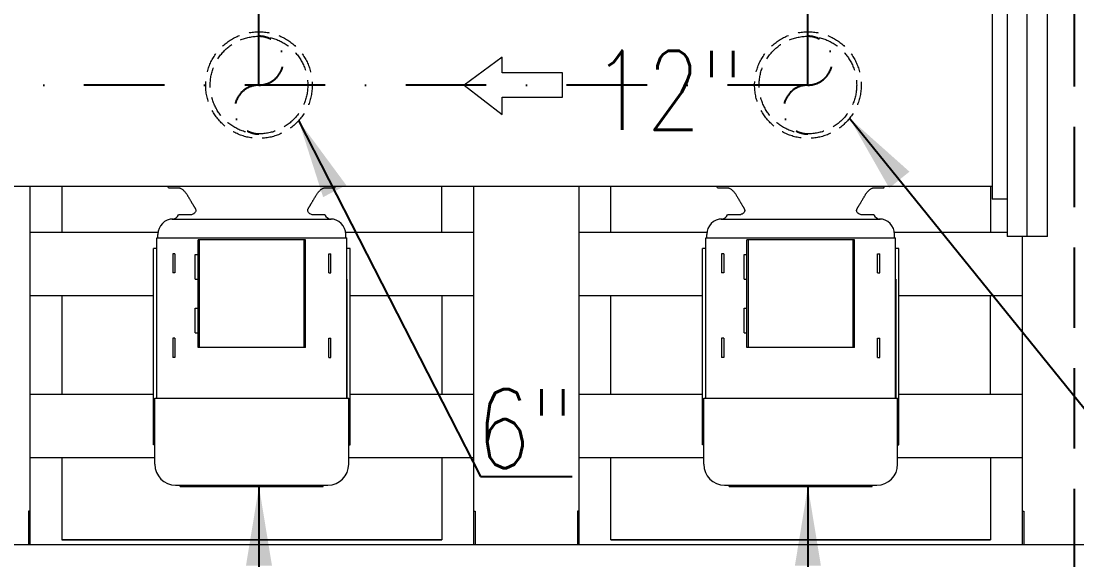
# Model space of a CAD drawing. Header units: millimetres. Extents: x -312439 to 477422, y -331570 to 212570.
# Drawn here: x 344246 to 345914, y 198500 to 199351 of the extents above; entities that cross this region are included whole.
import ezdxf

# ---------------------------------------------------------------- set-up
doc = ezdxf.new("R2010")
doc.units = ezdxf.units.MM
doc.linetypes.add('DASHDOT', pattern=[25.4, 12.7, -6.35, 0, -6.35])
doc.linetypes.add('HIDDEN', pattern=[9.525, 6.35, -3.175])
doc.layers.add('ARCONDTEXTO', color=4, linetype='Continuous')
doc.layers.add('TEXTO FORMATO', color=4, linetype='Continuous')
doc.styles.add('ROMAND', font='ROMAND.SHX')
doc.styles.add('ROMANS', font='romans.shx', dxfattribs={"height": 187.5})
doc.dimstyles.new('1-50 (MILIMETRO)', dxfattribs={"dimscale": 0, "dimtxt": 125, "dimasz": 125, "dimexe": 100, "dimexo": 100, "dimgap": 50, "dimtad": 0, "dimdec": 0, "dimzin": 0, "dimdsep": 46, "dimtxsty": 'ROMAND', "dimcen": -390, "dimclrd": 1, "dimclre": 1, "dimclrt": 3, "dimadec": 0, "dimazin": 0, "dimtfac": 1, "dimtdec": 0, "dimtix": 1, "dimtmove": 2, "dimatfit": 2, "dimfxl": 1, "dimtvp": 1, "dimtolj": 1, "dimtzin": 0, "dimarcsym": 0})

msp = doc.modelspace()

# ---------------------------------------------------------------- linework, layer by layer
at = {"color": 6, "linetype": 'DASHDOT', "ltscale": 10}
for p, q in [((344622.04, 199249.815, 0), (344620.925, 200058.964, 0)), ((345488.999, 199249.815, 0), (345487.883, 200058.964, 0)), ((345488.999, 199249.815, 0), (342281.815, 199249.815, 0))]:
    msp.add_line(p, q, dxfattribs=at)
at = {"color": 5, "linetype": 'Continuous', "lineweight": 0}
for p, q in [((345803.732, 199493.508, 0), (345803.732, 199010.508, 0)), ((345835.532, 199010.508, 0), (345835.532, 199493.508, 0)), ((345867.332, 199010.508, 0), (345867.332, 199493.508, 0)), ((345779.932, 199434.508, 0), (345779.932, 199069.508, 0)), ((341958.967, 199090.108, 0), (345779.932, 199090.108, 0)), ((345803.732, 199069.508, 0), (345779.932, 199069.508, 0)), ((345867.332, 199010.508, 0), (345803.732, 199010.508, 0))]:
    msp.add_line(p, q, dxfattribs=at)
at = {"color": 1, "linetype": 'Continuous', "lineweight": 0}
for p, q in [((345006.133, 199293.669, 0), (344946.055, 199249.815, 0)), ((345006.133, 199268.992, 0), (345006.133, 199293.669, 0)), ((345101.452, 199268.992, 0), (345006.133, 199268.992, 0)), ((345101.452, 199230.637, 0), (345101.452, 199268.992, 0)), ((344946.055, 199249.815, 0), (345006.133, 199203.515, 0)), ((345006.133, 199230.637, 0), (345101.452, 199230.637, 0)), ((345006.133, 199203.515, 0), (345006.133, 199230.637, 0)), ((344310.643, 198531.871, 0), (344910.643, 198531.871, 0)), ((345777.601, 198531.871, 0), (345177.601, 198531.871, 0)), ((341758.512, 198524.437, 0), (350170.796, 198524.437, 0))]:
    msp.add_line(p, q, dxfattribs=at)
at = {"color": 7, "linetype": 'Continuous', "lineweight": 0}
for p, q in [((344260.643, 198524.437, 0), (344260.643, 199090.108, 0)), ((344310.643, 199090.108, 0), (344310.643, 199017.677, 0)), ((344910.643, 199017.677, 0), (344910.643, 199090.108, 0)), ((344960.643, 199090.108, 0), (344960.643, 198524.437, 0)), ((345127.601, 198524.437, 0), (345127.601, 199090.108, 0)), ((345177.601, 199017.677, 0), (345177.601, 199090.108, 0)), ((345777.601, 199090.108, 0), (345777.601, 199017.677, 0)), ((344260.643, 199017.677, 0), (344462.585, 199017.677, 0)), ((344758.701, 199017.677, 0), (344960.643, 199017.677, 0)), ((345127.601, 199017.677, 0), (345329.543, 199017.677, 0)), ((345625.66, 199017.677, 0), (345803.732, 199017.677, 0)), ((345827.601, 199010.508, 0), (345827.601, 198524.437, 0)), ((344260.643, 198917.677, 0), (344455.491, 198917.677, 0)), ((344310.643, 198917.677, 0), (344310.643, 198761.677, 0)), ((344765.794, 198917.677, 0), (344960.643, 198917.677, 0)), ((344910.643, 198917.677, 0), (344910.643, 198761.677, 0)), ((345127.601, 198917.677, 0), (345322.45, 198917.677, 0)), ((345177.601, 198761.677, 0), (345177.601, 198917.677, 0)), ((345632.753, 198917.677, 0), (345827.601, 198917.677, 0)), ((345777.601, 198761.677, 0), (345777.601, 198917.677, 0)), ((344260.643, 198761.677, 0), (344455.491, 198761.677, 0)), ((344765.794, 198761.677, 0), (344960.643, 198761.677, 0)), ((345127.601, 198761.677, 0), (345322.45, 198761.677, 0)), ((345632.753, 198761.677, 0), (345827.601, 198761.677, 0)), ((344260.643, 198661.677, 0), (344457.491, 198661.677, 0)), ((344310.643, 198661.677, 0), (344310.643, 198531.871, 0)), ((344763.794, 198661.677, 0), (344960.643, 198661.677, 0)), ((344910.643, 198661.677, 0), (344910.643, 198531.871, 0)), ((345127.601, 198661.677, 0), (345324.45, 198661.677, 0)), ((345177.601, 198531.871, 0), (345177.601, 198661.677, 0)), ((345630.753, 198661.677, 0), (345827.601, 198661.677, 0)), ((345777.601, 198661.677, 0), (345777.601, 198531.871, 0)), ((344257.984, 198577.144, 0), (344257.984, 198524.437, 0)), ((344260.643, 198577.144, 0), (344257.984, 198577.144, 0)), ((344960.643, 198577.144, 0), (344963.301, 198577.144, 0)), ((344963.301, 198577.144, 0), (344963.301, 198524.437, 0)), ((345124.943, 198577.144, 0), (345124.943, 198524.437, 0)), ((345127.601, 198577.144, 0), (345124.943, 198577.144, 0)), ((345827.601, 198577.144, 0), (345830.26, 198577.144, 0)), ((345830.26, 198577.144, 0), (345830.26, 198524.437, 0)), ((344910.643, 198531.871, 0), (344310.643, 198531.871, 0)), ((345177.601, 198531.871, 0), (345777.601, 198531.871, 0))]:
    msp.add_line(p, q, dxfattribs=at)
at = {"color": 3, "linetype": 'Continuous', "lineweight": 0}
for p, q in [((344479.344, 199087.555, 0), (344478.154, 199090.108, 0)), ((344479.344, 199087.555, 0), (344495.596, 199087.555, 0)), ((344725.69, 199087.555, 0), (344741.941, 199087.555, 0)), ((344741.941, 199087.555, 0), (344743.132, 199090.108, 0)), ((345346.303, 199087.555, 0), (345345.113, 199090.108, 0)), ((345346.303, 199087.555, 0), (345362.554, 199087.555, 0)), ((345592.649, 199087.555, 0), (345608.9, 199087.555, 0)), ((345608.9, 199087.555, 0), (345610.09, 199090.108, 0)), ((344485.169, 199038.343, 0), (344736.117, 199038.343, 0)), ((344514.044, 199044.889, 0), (344495.167, 199044.889, 0)), ((344726.119, 199044.889, 0), (344707.241, 199044.889, 0)), ((345352.127, 199038.343, 0), (345603.076, 199038.343, 0)), ((345381.003, 199044.889, 0), (345362.125, 199044.889, 0)), ((345593.077, 199044.889, 0), (345574.2, 199044.889, 0)), ((344462.328, 199008.646, 0), (344462.328, 199014.162, 0)), ((344758.958, 199008.646, 0), (344758.958, 199014.162, 0)), ((345329.286, 199008.646, 0), (345329.286, 199014.162, 0)), ((345625.917, 199008.646, 0), (345625.917, 199014.162, 0)), ((344460.716, 199008.646, 0), (344760.57, 199008.646, 0)), ((344460.716, 198755.465, 0), (344460.716, 199008.646, 0)), ((344525.794, 198835.555, 0), (344525.794, 199005.252, 0)), ((344695.491, 199005.252, 0), (344525.794, 199005.252, 0)), ((344527.976, 198835.555, 0), (344527.976, 199005.252, 0)), ((344693.31, 198835.555, 0), (344693.31, 199005.252, 0)), ((344695.491, 198835.555, 0), (344695.491, 199005.252, 0)), ((344760.57, 198755.465, 0), (344760.57, 199008.646, 0)), ((345327.674, 199008.646, 0), (345627.529, 199008.646, 0)), ((345327.674, 198755.465, 0), (345327.674, 199008.646, 0)), ((345392.753, 198835.555, 0), (345392.753, 199005.252, 0)), ((345562.45, 199005.252, 0), (345392.753, 199005.252, 0)), ((345394.935, 198835.555, 0), (345394.935, 199005.252, 0)), ((345560.268, 198835.555, 0), (345560.268, 199005.252, 0)), ((345562.45, 198835.555, 0), (345562.45, 199005.252, 0)), ((345627.529, 198755.465, 0), (345627.529, 199008.646, 0)), ((344460.716, 198991.919, 0), (344455.491, 198991.919, 0)), ((344455.491, 198681.871, 0), (344455.491, 198991.919, 0)), ((344485.794, 198983.434, 0), (344485.794, 198953.131, 0)), ((344489.171, 198983.434, 0), (344485.794, 198983.434, 0)), ((344489.171, 198983.434, 0), (344489.171, 198953.131, 0)), ((344521.431, 198943.434, 0), (344521.431, 198982.222, 0)), ((344521.431, 198982.222, 0), (344525.794, 198982.222, 0)), ((344732.115, 198983.434, 0), (344735.491, 198983.434, 0)), ((344732.115, 198953.131, 0), (344732.115, 198983.434, 0)), ((344735.491, 198953.131, 0), (344735.491, 198983.434, 0)), ((344765.794, 198991.919, 0), (344760.57, 198991.919, 0)), ((344765.794, 198681.871, 0), (344765.794, 198991.919, 0)), ((345327.674, 198991.919, 0), (345322.45, 198991.919, 0)), ((345322.45, 198681.871, 0), (345322.45, 198991.919, 0)), ((345352.753, 198983.434, 0), (345352.753, 198953.131, 0)), ((345356.129, 198983.434, 0), (345352.753, 198983.434, 0)), ((345356.129, 198983.434, 0), (345356.129, 198953.131, 0)), ((345388.389, 198943.434, 0), (345388.389, 198982.222, 0)), ((345388.389, 198982.222, 0), (345392.753, 198982.222, 0)), ((345599.074, 198983.434, 0), (345602.45, 198983.434, 0)), ((345599.074, 198953.131, 0), (345599.074, 198983.434, 0)), ((345602.45, 198953.131, 0), (345602.45, 198983.434, 0)), ((345632.753, 198991.919, 0), (345627.529, 198991.919, 0)), ((345632.753, 198681.871, 0), (345632.753, 198991.919, 0)), ((344489.171, 198953.131, 0), (344485.794, 198953.131, 0)), ((344732.115, 198953.131, 0), (344735.491, 198953.131, 0)), ((345356.129, 198953.131, 0), (345352.753, 198953.131, 0)), ((345599.074, 198953.131, 0), (345602.45, 198953.131, 0)), ((344460.631, 198755.465, 0), (344460.631, 198943.434, 0)), ((344460.716, 198943.434, 0), (344460.631, 198943.434, 0)), ((344521.431, 198943.434, 0), (344525.794, 198943.434, 0)), ((344760.655, 198943.434, 0), (344760.57, 198943.434, 0)), ((344760.655, 198943.434, 0), (344760.655, 198755.465, 0)), ((345327.589, 198755.465, 0), (345327.589, 198943.434, 0)), ((345327.674, 198943.434, 0), (345327.589, 198943.434, 0)), ((345388.389, 198943.434, 0), (345392.753, 198943.434, 0)), ((345627.614, 198943.434, 0), (345627.529, 198943.434, 0)), ((345627.614, 198943.434, 0), (345627.614, 198755.465, 0)), ((344521.431, 198858.586, 0), (344521.431, 198897.374, 0)), ((344521.431, 198897.374, 0), (344525.794, 198897.374, 0)), ((345388.389, 198858.586, 0), (345388.389, 198897.374, 0)), ((345388.389, 198897.374, 0), (345392.753, 198897.374, 0)), ((344485.794, 198850.101, 0), (344485.794, 198819.798, 0)), ((344489.171, 198850.101, 0), (344485.794, 198850.101, 0)), ((344489.171, 198850.101, 0), (344489.171, 198819.798, 0)), ((344521.431, 198858.586, 0), (344525.794, 198858.586, 0)), ((344732.115, 198850.101, 0), (344735.491, 198850.101, 0)), ((344732.115, 198819.798, 0), (344732.115, 198850.101, 0)), ((344735.491, 198819.798, 0), (344735.491, 198850.101, 0)), ((345352.753, 198850.101, 0), (345352.753, 198819.798, 0)), ((345356.129, 198850.101, 0), (345352.753, 198850.101, 0)), ((345356.129, 198850.101, 0), (345356.129, 198819.798, 0)), ((345388.389, 198858.586, 0), (345392.753, 198858.586, 0)), ((345599.074, 198850.101, 0), (345602.45, 198850.101, 0)), ((345599.074, 198819.798, 0), (345599.074, 198850.101, 0)), ((345602.45, 198819.798, 0), (345602.45, 198850.101, 0)), ((344695.491, 198835.555, 0), (344525.794, 198835.555, 0)), ((345562.45, 198835.555, 0), (345392.753, 198835.555, 0)), ((344489.171, 198819.798, 0), (344485.794, 198819.798, 0)), ((344732.115, 198819.798, 0), (344735.491, 198819.798, 0)), ((345356.129, 198819.798, 0), (345352.753, 198819.798, 0)), ((345599.074, 198819.798, 0), (345602.45, 198819.798, 0)), ((344457.491, 198755.465, 0), (344763.794, 198755.465, 0)), ((344457.491, 198651.141, 0), (344457.491, 198755.465, 0)), ((344763.794, 198651.141, 0), (344763.794, 198755.465, 0)), ((345324.45, 198755.465, 0), (345630.753, 198755.465, 0)), ((345324.45, 198651.141, 0), (345324.45, 198755.465, 0)), ((345630.753, 198651.141, 0), (345630.753, 198755.465, 0)), ((344457.491, 198681.871, 0), (344455.491, 198681.871, 0)), ((344763.794, 198681.871, 0), (344765.794, 198681.871, 0)), ((345324.45, 198681.871, 0), (345322.45, 198681.871, 0)), ((345630.753, 198681.871, 0), (345632.753, 198681.871, 0)), ((344490.401, 198618.232, 0), (344730.885, 198618.232, 0)), ((344497.794, 198616.038, 0), (344497.794, 198618.232, 0)), ((344497.794, 198616.038, 0), (344723.491, 198616.038, 0)), ((344723.491, 198616.038, 0), (344723.491, 198618.232, 0)), ((345357.359, 198618.232, 0), (345597.844, 198618.232, 0)), ((345364.753, 198616.038, 0), (345364.753, 198618.232, 0)), ((345364.753, 198616.038, 0), (345590.45, 198616.038, 0)), ((345590.45, 198616.038, 0), (345590.45, 198618.232, 0))]:
    msp.add_line(p, q, dxfattribs=at)
at = {"color": 2, "linetype": 'HIDDEN', "ltscale": 20, "elevation": 0}
msp.add_lwpolyline([(343306.604, 200708.13), (345909.53, 200708.13), (345909.53, 197624.211), (343306.604, 197624.211)], close=True, dxfattribs=at)
at = {"color": 1, "linetype": 'HIDDEN', "lineweight": 0, "ltscale": 5}
for centre, radius in [((344622.04, 199249.815, 0), 84.15), ((345488.999, 199249.815, 0), 84.15), ((344622.04, 199249.815, 0), 77.04), ((345488.999, 199249.815, 0), 77.04)]:
    msp.add_circle(centre, radius, dxfattribs=at)
at = {"color": 6, "linetype": 'DASHDOT', "ltscale": 4}
for centre, start, end in [((344622.04, 199288.335, 0), 270, 90), ((345488.999, 199288.335, 0), 270, 90), ((344622.04, 199211.295, 0), 90, 270), ((345488.999, 199211.295, 0), 90, 270)]:
    msp.add_arc(centre, 38.52, start, end, dxfattribs=at)
at = {"color": 3, "linetype": 'Continuous', "lineweight": 0}
for centre, radius, start, end in [((344486.51, 199014.162, 0), 24.182, 90, 180), ((344485.169, 199049.252, 0), 10.909, 270, 336.421822), ((344736.117, 199049.252, 0), 10.909, 203.578178, 270), ((344734.776, 199014.162, 0), 24.182, 0, 90), ((345353.468, 199014.162, 0), 24.182, 90, 180), ((345352.127, 199049.252, 0), 10.909, 270, 336.421822), ((345603.076, 199049.252, 0), 10.909, 203.578178, 270), ((345601.735, 199014.162, 0), 24.182, 0, 90), ((344490.401, 198651.141, 0), 32.909, 180, 270), ((344730.885, 198651.141, 0), 32.909, 270, 0), ((345357.359, 198651.141, 0), 32.909, 180, 270), ((345597.844, 198651.141, 0), 32.909, 270, 0)]:
    msp.add_arc(centre, radius, start, end, dxfattribs=at)
for points, knots in [([(344495.596, 199087.555, 0), (344495.685, 199087.555, 0), (344495.777, 199087.552, 0), (344496.277, 199087.513, 0), (344496.712, 199087.414, 0), (344497.66, 199087.101, 0), (344498.213, 199086.856, 0), (344499.378, 199086.228, 0), (344499.988, 199085.844, 0), (344501.228, 199084.962, 0), (344501.857, 199084.464, 0), (344503.094, 199083.389, 0), (344503.701, 199082.812, 0), (344504.814, 199081.665, 0), (344505.368, 199081.052, 0), (344506.454, 199079.737, 0), (344506.988, 199079.035, 0), (344507.857, 199077.765, 0), (344508.209, 199077.21, 0), (344508.533, 199076.646, 0)], [42.53201293, 42.53201293, 42.53201293, 42.53201293, 42.96921228, 42.96921228, 44.88707387, 44.88707387, 47.10974617, 47.10974617, 49.33241848, 49.33241848, 51.55509078, 51.55509078, 53.77776308, 53.77776308, 55.85595873, 55.85595873, 57.93415438, 57.93415438, 59.47216644, 59.47216644, 59.47216644, 59.47216644]), ([(344712.753, 199076.646, 0), (344713.077, 199077.21, 0), (344713.429, 199077.765, 0), (344714.298, 199079.035, 0), (344714.832, 199079.737, 0), (344715.918, 199081.052, 0), (344716.471, 199081.665, 0), (344717.585, 199082.812, 0), (344718.192, 199083.389, 0), (344719.428, 199084.464, 0), (344720.058, 199084.962, 0), (344721.298, 199085.844, 0), (344721.908, 199086.228, 0), (344723.073, 199086.856, 0), (344723.626, 199087.101, 0), (344724.574, 199087.414, 0), (344725.009, 199087.513, 0), (344725.509, 199087.552, 0), (344725.601, 199087.555, 0), (344725.69, 199087.555, 0)], [32.63980214, 32.63980214, 32.63980214, 32.63980214, 34.1778142, 34.1778142, 36.25600985, 36.25600985, 38.3342055, 38.3342055, 40.5568778, 40.5568778, 42.7795501, 42.7795501, 45.00222241, 45.00222241, 47.22489471, 47.22489471, 49.1427563, 49.1427563, 49.57995565, 49.57995565, 49.57995565, 49.57995565]), ([(345362.554, 199087.555, 0), (345362.644, 199087.555, 0), (345362.735, 199087.552, 0), (345363.235, 199087.513, 0), (345363.671, 199087.414, 0), (345364.618, 199087.101, 0), (345365.172, 199086.856, 0), (345366.336, 199086.228, 0), (345366.947, 199085.844, 0), (345368.187, 199084.962, 0), (345368.816, 199084.464, 0), (345370.053, 199083.389, 0), (345370.66, 199082.812, 0), (345371.773, 199081.665, 0), (345372.326, 199081.052, 0), (345373.413, 199079.737, 0), (345373.946, 199079.035, 0), (345374.816, 199077.765, 0), (345375.167, 199077.21, 0), (345375.492, 199076.646, 0)], [42.53201293, 42.53201293, 42.53201293, 42.53201293, 42.96921228, 42.96921228, 44.88707387, 44.88707387, 47.10974617, 47.10974617, 49.33241848, 49.33241848, 51.55509078, 51.55509078, 53.77776308, 53.77776308, 55.85595873, 55.85595873, 57.93415438, 57.93415438, 59.47216644, 59.47216644, 59.47216644, 59.47216644]), ([(345579.711, 199076.646, 0), (345580.036, 199077.21, 0), (345580.387, 199077.765, 0), (345581.257, 199079.035, 0), (345581.79, 199079.737, 0), (345582.877, 199081.052, 0), (345583.43, 199081.665, 0), (345584.543, 199082.812, 0), (345585.15, 199083.389, 0), (345586.387, 199084.464, 0), (345587.016, 199084.962, 0), (345588.256, 199085.844, 0), (345588.867, 199086.228, 0), (345590.031, 199086.856, 0), (345590.585, 199087.101, 0), (345591.532, 199087.414, 0), (345591.968, 199087.513, 0), (345592.468, 199087.552, 0), (345592.559, 199087.555, 0), (345592.649, 199087.555, 0)], [32.63980214, 32.63980214, 32.63980214, 32.63980214, 34.1778142, 34.1778142, 36.25600985, 36.25600985, 38.3342055, 38.3342055, 40.5568778, 40.5568778, 42.7795501, 42.7795501, 45.00222241, 45.00222241, 47.22489471, 47.22489471, 49.1427563, 49.1427563, 49.57995565, 49.57995565, 49.57995565, 49.57995565]), ([(344521.856, 199053.863, 0), (344522.089, 199053.352, 0), (344522.236, 199052.825, 0), (344522.341, 199051.71, 0), (344522.281, 199051.156, 0), (344521.917, 199049.845, 0), (344521.5, 199049.105, 0), (344520.003, 199047.291, 0), (344518.695, 199046.368, 0), (344516.3, 199045.246, 0), (344515.108, 199044.889, 0), (344514.044, 199044.889, 0)], [-18.85205081, -18.85205081, -18.85205081, -18.85205081, -16.65725488, -16.65725488, -14.29679673, -14.29679673, -10.75695309, -10.75695309, -4.804859, -4.804859, 0, 0, 0, 0]), ([(344520.827, 199055.798, 0), (344520.986, 199055.535, 0), (344521.139, 199055.27, 0), (344521.49, 199054.625, 0), (344521.682, 199054.244, 0), (344521.856, 199053.863, 0)], [60.43845353, 60.43845353, 60.43845353, 60.43845353, 61.16723007, 61.16723007, 62.20218526, 62.20218526, 62.20218526, 62.20218526]), ([(344707.241, 199044.889, 0), (344706.588, 199044.889, 0), (344705.866, 199045.025, 0), (344704.226, 199045.56, 0), (344703.275, 199046.015, 0), (344701.503, 199047.206, 0), (344700.701, 199047.926, 0), (344699.708, 199049.272, 0), (344699.376, 199049.872, 0), (344699.023, 199051.057, 0), (344698.951, 199051.605, 0), (344699.031, 199052.753, 0), (344699.18, 199053.316, 0), (344699.43, 199053.863, 0)], [-13.71655765, -13.71655765, -13.71655765, -13.71655765, -11.14685087, -11.14685087, -8.04790034, -8.04790034, -4.99488081, -4.99488081, -3.04533881, -3.04533881, -1.5374067, -1.5374067, -0.02842015, -0.02842015, -0.02842015, -0.02842015]), ([(344699.43, 199053.863, 0), (344699.604, 199054.244, 0), (344699.796, 199054.625, 0), (344700.147, 199055.27, 0), (344700.3, 199055.535, 0), (344700.459, 199055.798, 0)], [31.60288398, 31.60288398, 31.60288398, 31.60288398, 32.63783917, 32.63783917, 33.36661571, 33.36661571, 33.36661571, 33.36661571]), ([(345388.814, 199053.863, 0), (345389.048, 199053.352, 0), (345389.194, 199052.825, 0), (345389.299, 199051.71, 0), (345389.239, 199051.156, 0), (345388.875, 199049.845, 0), (345388.459, 199049.105, 0), (345386.962, 199047.291, 0), (345385.653, 199046.368, 0), (345383.259, 199045.246, 0), (345382.067, 199044.889, 0), (345381.003, 199044.889, 0)], [-18.85205081, -18.85205081, -18.85205081, -18.85205081, -16.65725488, -16.65725488, -14.29679673, -14.29679673, -10.75695309, -10.75695309, -4.804859, -4.804859, 0, 0, 0, 0]), ([(345387.785, 199055.798, 0), (345387.945, 199055.535, 0), (345388.097, 199055.27, 0), (345388.449, 199054.625, 0), (345388.64, 199054.244, 0), (345388.814, 199053.863, 0)], [60.43845353, 60.43845353, 60.43845353, 60.43845353, 61.16723007, 61.16723007, 62.20218526, 62.20218526, 62.20218526, 62.20218526]), ([(345574.2, 199044.889, 0), (345573.547, 199044.889, 0), (345572.825, 199045.025, 0), (345571.184, 199045.56, 0), (345570.234, 199046.015, 0), (345568.462, 199047.206, 0), (345567.66, 199047.926, 0), (345566.667, 199049.272, 0), (345566.335, 199049.872, 0), (345565.981, 199051.057, 0), (345565.909, 199051.605, 0), (345565.989, 199052.753, 0), (345566.139, 199053.316, 0), (345566.389, 199053.863, 0)], [-13.71655765, -13.71655765, -13.71655765, -13.71655765, -11.14685087, -11.14685087, -8.04790034, -8.04790034, -4.99488081, -4.99488081, -3.04533881, -3.04533881, -1.5374067, -1.5374067, -0.02842015, -0.02842015, -0.02842015, -0.02842015]), ([(345566.389, 199053.863, 0), (345566.563, 199054.244, 0), (345566.754, 199054.625, 0), (345567.106, 199055.27, 0), (345567.258, 199055.535, 0), (345567.417, 199055.798, 0)], [31.60288398, 31.60288398, 31.60288398, 31.60288398, 32.63783917, 32.63783917, 33.36661571, 33.36661571, 33.36661571, 33.36661571])]:
    msp.add_open_spline(points, degree=3, knots=knots, dxfattribs=at)
for points in [[(344508.533, 199076.646, 0), (344514.926, 199065.554, 0), (344520.827, 199055.798, 0)], [(344700.459, 199055.798, 0), (344706.36, 199065.554, 0), (344712.753, 199076.646, 0)], [(345375.492, 199076.646, 0), (345381.885, 199065.554, 0), (345387.785, 199055.798, 0)], [(345567.417, 199055.798, 0), (345573.318, 199065.554, 0), (345579.711, 199076.646, 0)]]:
    msp.add_rational_spline(points, [1, 1.00128538739, 1], degree=2, dxfattribs=at)

# ---------------------------------------------------------------- texts
at = {"layer": 'ARCONDTEXTO', "linetype": 'Continuous', "lineweight": -3, "style": 'ROMANS', "width": 0.8}
for s, p in [('12"', (345148.352, 199179.007, 0)), ('6"', (344965.211, 198644.78, 0))]:
    msp.add_text(s, height=125, dxfattribs=at).set_placement(p)

# ---------------------------------------------------------------- leaders
at = {"layer": 'TEXTO FORMATO'}
for points in [[(345554.804, 199197.366, 0), (346012.246, 198631.895, 0), (346156.662, 198631.895, 0)], [(344684.683, 199193.627, 0), (344972.128, 198631.895, 0), (345116.544, 198631.895, 0)], [(344622.04, 198616.038, 0), (344622.04, 198308.451, 0), (344622.04, 198075.094, 0)], [(345488.999, 198616.038, 0), (345488.999, 198308.451, 0), (345488.999, 198075.094, 0)]]:
    msp.add_leader(points, dimstyle='1-50 (MILIMETRO)', override={"dimscale": 1}, dxfattribs=at)

doc.saveas('drawing.dxf')
